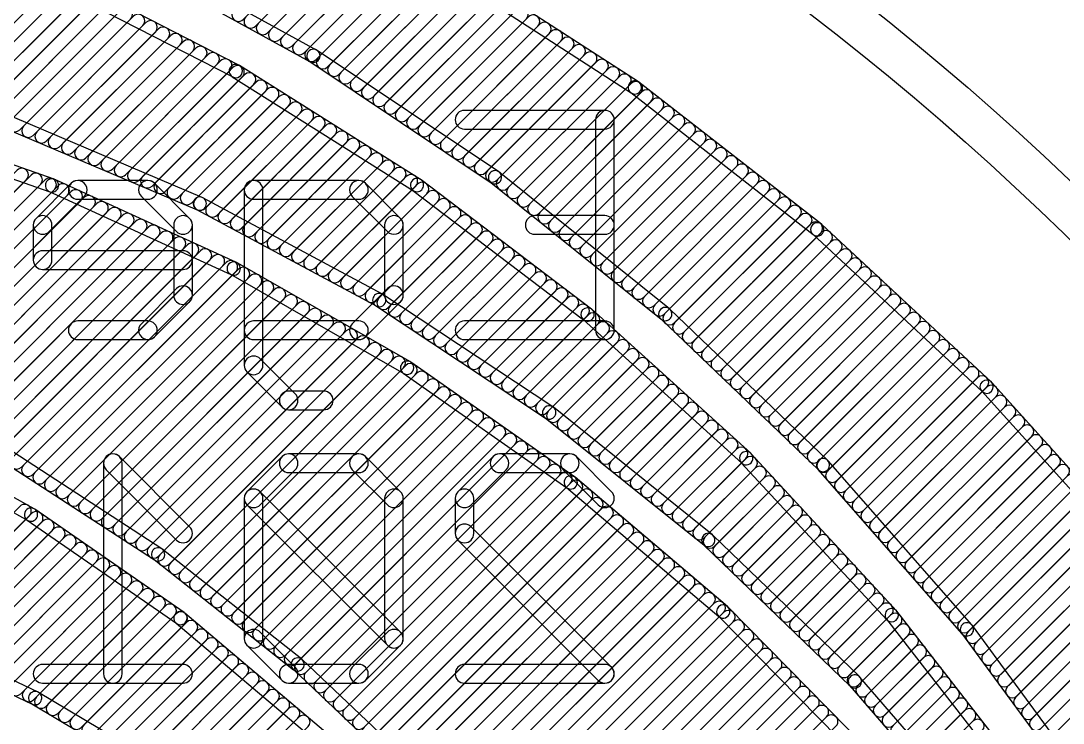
# Model space of a CAD drawing. Extents: x -0.1 to 56.1, y -0.1 to 56.2.
# Drawn here: x 36.77 to 46.71, y 42.51 to 49.21 of the extents above; entities that cross this region are included whole.
import ezdxf

# ---------------------------------------------------------------- set-up
doc = ezdxf.new("R2010")
doc.units = 0
for name, color, linetype in [('1', 22, 'CONTINUOUS'), ('22', 253, 'CONTINUOUS'), ('41', 22, 'CONTINUOUS')]:
    doc.layers.add(name, color=color, linetype=linetype)

msp = doc.modelspace()

# ---------------------------------------------------------------- linework, layer by layer
at = {"layer": '1'}
for points in [[(38.8924, 49.2197), (39.8902, 50.2175, 1), (39.8004, 50.3073), (38.8026, 49.3095, 1)], [(39.0083, 49.156), (40.0076, 50.1553, 1), (39.9178, 50.2451), (38.9185, 49.2458, 1)], [(39.1243, 49.0923), (40.125, 50.0931, 1), (40.0352, 50.1829), (39.0345, 49.1821, 1)], [(39.2402, 49.0287), (40.2425, 50.0309, 1), (40.1527, 50.1207), (39.1504, 49.1185, 1)], [(39.3561, 48.965), (40.3599, 49.9688, 1), (40.2701, 50.0586), (39.2663, 49.0548, 1)], [(39.4721, 48.9013), (40.4773, 49.9066, 1), (40.3875, 49.9964), (39.3823, 48.9911, 1)], [(37.7055, 49.8192), (39.5312, 48.8167, 1), (39.5923, 48.928), (37.7666, 49.9305, 1)], [(39.588, 48.8377), (40.5947, 49.8444, 1), (40.5049, 49.9342), (39.4982, 48.9275, 1)], [(39.697, 48.767), (40.7122, 49.7822, 1), (40.6224, 49.872), (39.6072, 48.8568, 1)], [(39.8046, 48.6951), (40.8289, 49.7194, 1), (40.7391, 49.8092), (39.7148, 48.7849, 1)], [(42.6608, 48.6257), (40.8098, 49.8233, 1), (40.7408, 49.7166), (42.5918, 48.5191, 1)], [(36.9765, 49.6044), (38.7925, 48.6715, 1), (38.8506, 48.7844), (37.0345, 49.7173, 1)], [(39.9122, 48.6231), (40.938, 49.6488, 1), (40.8482, 49.7386), (39.8224, 48.7129, 1)], [(36.0843, 48.3873), (37.2239, 49.5268, 1), (37.1341, 49.6166), (35.9945, 48.4771, 1)], [(40.0199, 48.5511), (41.047, 49.5783, 1), (40.9572, 49.6681), (39.9301, 48.6409, 1)], [(40.1275, 48.4791), (41.1561, 49.5077, 1), (41.0663, 49.5975), (40.0377, 48.5689, 1)], [(36.2203, 48.3437), (37.3425, 49.4659, 1), (37.2527, 49.5557), (36.1305, 48.4335, 1)], [(36.3563, 48.3001), (37.4612, 49.4049, 1), (37.3714, 49.4947), (36.2665, 48.3899, 1)], [(40.2351, 48.4071), (41.2651, 49.4372, 1), (41.1753, 49.527), (40.1453, 48.497, 1)], [(36.4923, 48.2565), (37.5799, 49.344, 1), (37.49, 49.4338), (36.4025, 48.3463, 1)], [(40.3427, 48.3352), (41.3742, 49.3666, 1), (41.2844, 49.4564), (40.2529, 48.425, 1)], [(40.4504, 48.2632), (41.4832, 49.2961, 1), (41.3934, 49.3859), (40.3606, 48.353, 1)], [(36.6283, 48.2129), (37.6985, 49.283, 1), (37.6087, 49.3728), (36.5385, 48.3027, 1)], [(36.7621, 48.167), (37.8172, 49.2221, 1), (37.7274, 49.3119), (36.6723, 48.2568, 1)], [(40.558, 48.1912), (41.5923, 49.2255, 1), (41.5025, 49.3153), (40.4682, 48.281, 1)], [(36.8881, 48.1134), (37.9358, 49.1611, 1), (37.846, 49.2509), (36.7983, 48.2032, 1)], [(37.0142, 48.0599), (38.0545, 49.1002, 1), (37.9647, 49.19), (36.9244, 48.1497, 1)], [(40.6656, 48.1192), (41.7013, 49.155, 1), (41.6115, 49.2448), (40.5758, 48.209, 1)], [(37.1402, 48.0063), (38.1731, 49.0392, 1), (38.0833, 49.129), (37.0504, 48.0961, 1)], [(40.7733, 48.0473), (41.8104, 49.0844, 1), (41.7206, 49.1742), (40.6835, 48.1371, 1)], [(40.8809, 47.9753), (41.9195, 49.0139, 1), (41.8296, 49.1037), (40.7911, 48.0651, 1)], [(37.2663, 47.9528), (38.2918, 48.9783, 1), (38.202, 49.0681), (37.1765, 48.0426, 1)], [(37.3923, 47.8992), (38.4104, 48.9173, 1), (38.3206, 49.0071), (37.3025, 47.989, 1)], [(40.9885, 47.9033), (42.0285, 48.9433, 1), (41.9387, 49.0331), (40.8987, 47.9931, 1)], [(37.5184, 47.8457), (38.5291, 48.8564, 1), (38.4393, 48.9462), (37.4286, 47.9355, 1)], [(37.6444, 47.7921), (38.6477, 48.7954, 1), (38.5579, 48.8852), (37.5546, 47.8819, 1)], [(39.5264, 48.8196), (41.2578, 47.6617, 1), (41.3284, 47.7673), (39.597, 48.9251, 1)], [(41.0961, 47.8313), (42.1376, 48.8727, 1), (42.0478, 48.9626), (41.0063, 47.9211, 1)], [(41.2038, 47.7594), (42.2466, 48.8022, 1), (42.1568, 48.892), (41.114, 47.8492, 1)], [(37.7705, 47.7386), (38.7664, 48.7345, 1), (38.6766, 48.8243), (37.6807, 47.8284, 1)], [(41.3114, 47.6874), (42.3557, 48.7316, 1), (42.2659, 48.8214), (41.2216, 47.7772, 1)], [(37.8965, 47.685), (38.8837, 48.6722, 1), (38.7939, 48.762), (37.8067, 47.7748, 1)], [(38.0226, 47.6315), (38.9939, 48.6028, 1), (38.9041, 48.6926), (37.9328, 47.7213, 1)], [(38.7877, 48.6742), (40.5155, 47.5866, 1), (40.5832, 47.6941), (38.8554, 48.7817, 1)], [(41.413, 47.6094), (42.4647, 48.6611, 1), (42.3749, 48.7509), (41.3232, 47.6992, 1)], [(38.1486, 47.5779), (39.1042, 48.5334, 1), (39.0143, 48.6232), (38.0588, 47.6677, 1)], [(41.5126, 47.5294), (42.5738, 48.5905, 1), (42.484, 48.6803), (41.4228, 47.6192, 1)], [(41.6122, 47.4494), (42.682, 48.5191, 1), (42.5922, 48.6089), (41.5224, 47.5392, 1)], [(44.405, 47.2681), (42.6653, 48.6225, 1), (42.5873, 48.5223), (44.327, 47.1679, 1)], [(38.2747, 47.5244), (39.2144, 48.464, 1), (39.1246, 48.5538), (38.1849, 47.6142, 1)], [(38.4007, 47.4708), (39.3246, 48.3947, 1), (39.2348, 48.4845), (38.3109, 47.5606, 1)], [(41.7118, 47.3693), (42.783, 48.4405, 1), (42.6931, 48.5303), (41.622, 47.4592, 1)], [(38.5265, 47.4169), (39.4348, 48.3253, 1), (39.345, 48.4151), (38.4367, 47.5067, 1)], [(41.8114, 47.2893), (42.8839, 48.3619, 1), (42.7941, 48.4517), (41.7216, 47.3792, 1)], [(37.0898, 47.6965), (35.2919, 48.3268, 1), (35.2499, 48.2069), (37.0478, 47.5767, 1)], [(38.6433, 47.3541), (39.545, 48.2559, 1), (39.4552, 48.3457), (38.5535, 47.4439, 1)], [(41.911, 47.2093), (42.9849, 48.2833, 1), (42.8951, 48.3731), (41.8212, 47.2991, 1)], [(42.0106, 47.1293), (43.0859, 48.2047, 1), (42.9961, 48.2945), (41.9208, 47.2191, 1)], [(38.5022, 47.5225), (36.7133, 48.2825, 1), (36.6636, 48.1656), (38.4525, 47.4056, 1)], [(38.7601, 47.2913), (39.6553, 48.1865, 1), (39.5655, 48.2763), (38.6703, 47.3812, 1)], [(38.8769, 47.2286), (39.7655, 48.1171, 1), (39.6757, 48.2069), (38.7871, 47.3184, 1)], [(42.1102, 47.0493), (43.1869, 48.126, 1), (43.0971, 48.2158), (42.0204, 47.1391, 1)], [(38.9937, 47.1658), (39.8757, 48.0477, 1), (39.7859, 48.1375), (38.9039, 47.2556, 1)], [(42.2098, 46.9693), (43.2879, 48.0474, 1), (43.1981, 48.1372), (42.12, 47.0591, 1)], [(39.1106, 47.103), (39.9859, 47.9784, 1), (39.8961, 48.0682), (39.0208, 47.1928, 1)], [(39.2274, 47.0402), (40.0962, 47.909, 1), (40.0063, 47.9988), (39.1376, 47.13, 1)], [(42.3094, 46.8893), (43.3889, 47.9688, 1), (43.2991, 48.0586), (42.2196, 46.9791, 1)], [(39.3442, 46.9774), (40.2064, 47.8396, 1), (40.1166, 47.9294), (39.2544, 47.0672, 1)], [(42.409, 46.8093), (43.4899, 47.8902, 1), (43.4001, 47.98), (42.3192, 46.8991, 1)], [(42.5086, 46.7293), (43.5908, 47.8116, 1), (43.501, 47.9014), (42.4188, 46.8191, 1)], [(39.461, 46.9146), (40.3166, 47.7702, 1), (40.2268, 47.86), (39.3712, 47.0044, 1)], [(39.5778, 46.8519), (40.4268, 47.7008, 1), (40.337, 47.7906), (39.488, 46.9417, 1)], [(42.6082, 46.6493), (43.6918, 47.7329, 1), (43.602, 47.8227), (42.5184, 46.7391, 1)], [(35.0053, 45.8714), (36.8263, 47.6925, 1), (36.7365, 47.7823), (34.9155, 45.9612, 1)], [(35.1322, 45.8187), (36.9593, 47.6458, 1), (36.8695, 47.7356), (35.0424, 45.9085, 1)], [(35.2553, 45.7621), (37.0923, 47.5992, 1), (37.0025, 47.689), (35.1654, 45.852, 1)], [(39.6947, 46.7891), (40.537, 47.6314, 1), (40.4472, 47.7212), (39.6049, 46.8789, 1)], [(41.2533, 47.665), (42.8771, 46.3607, 1), (42.9567, 46.4597), (41.3328, 47.764, 1)], [(42.7078, 46.5693), (43.7928, 47.6543, 1), (43.703, 47.7441), (42.618, 46.6591, 1)], [(35.3728, 45.7001), (37.2172, 47.5445, 1), (37.1274, 47.6343), (35.283, 45.7899, 1)], [(38.8281, 46.9026), (37.0952, 47.6944, 1), (37.0424, 47.5789), (38.7754, 46.7871, 1)], [(39.8115, 46.7263), (40.6434, 47.5582, 1), (40.5536, 47.648), (39.7217, 46.8161, 1)], [(40.511, 47.5897), (42.1374, 46.3557, 1), (42.2142, 46.4568), (40.5877, 47.6909, 1)], [(42.8074, 46.4893), (43.8938, 47.5757, 1), (43.804, 47.6655), (42.7176, 46.5791, 1)], [(35.4904, 45.6381), (37.3404, 47.4881, 1), (37.2506, 47.5779), (35.4006, 45.7279, 1)], [(35.608, 45.5761), (37.4637, 47.4318, 1), (37.3739, 47.5216), (35.5182, 45.6659, 1)], [(40.2195, 46.5999), (38.5074, 47.52, 1), (38.4473, 47.4081), (40.1594, 46.488, 1)], [(39.9283, 46.6635), (40.7455, 47.4807, 1), (40.6557, 47.5705), (39.8385, 46.7533, 1)], [(40.0451, 46.6007), (40.8476, 47.4032, 1), (40.7578, 47.493), (39.9553, 46.6905, 1)], [(42.907, 46.4093), (43.9948, 47.4971, 1), (43.905, 47.5869), (42.8172, 46.4991, 1)], [(43.0031, 46.3258), (44.0958, 47.4185, 1), (44.006, 47.5083), (42.9133, 46.4156, 1)], [(35.7256, 45.514), (37.587, 47.3755, 1), (37.4972, 47.4653), (35.6358, 45.6038, 1)], [(35.8431, 45.452), (37.7103, 47.3192, 1), (37.6205, 47.409), (35.7533, 45.5418, 1)], [(40.1619, 46.5379), (40.9497, 47.3257, 1), (40.8599, 47.4155), (40.0721, 46.6277, 1)], [(43.0948, 46.2379), (44.1968, 47.3399, 1), (44.107, 47.4297), (43.005, 46.3277, 1)], [(35.9607, 45.39), (37.8336, 47.2628, 1), (37.7438, 47.3526), (35.8709, 45.4798, 1)], [(36.0783, 45.328), (37.9568, 47.2065, 1), (37.867, 47.2963), (35.9885, 45.4178, 1)], [(40.2754, 46.4718), (41.0518, 47.2482, 1), (40.962, 47.338), (40.1856, 46.5616, 1)], [(43.1865, 46.15), (44.2977, 47.2612, 1), (44.2079, 47.351), (43.0967, 46.2398, 1)], [(36.1959, 45.2659), (38.0801, 47.1502, 1), (37.9903, 47.24), (36.1061, 45.3557, 1)], [(40.3835, 46.4003), (41.154, 47.1707, 1), (41.0642, 47.2605), (40.2937, 46.4901, 1)], [(43.2782, 46.0621), (44.3987, 47.1826, 1), (44.3089, 47.2724), (43.1884, 46.1519, 1)], [(46.0242, 45.7638), (44.4092, 47.2646, 1), (44.3228, 47.1715), (45.9378, 45.6707, 1)], [(36.3134, 45.2039), (38.2034, 47.0939, 1), (38.1136, 47.1837), (36.2236, 45.2937, 1)], [(36.431, 45.1419), (38.3267, 47.0375, 1), (38.2369, 47.1273), (36.3412, 45.2317, 1)], [(40.4916, 46.3288), (41.2561, 47.0933, 1), (41.1663, 47.1831), (40.4018, 46.4186, 1)], [(40.5997, 46.2573), (41.3582, 47.0158, 1), (41.2684, 47.1056), (40.5099, 46.3471, 1)], [(43.37, 45.9742), (44.4928, 47.0971, 1), (44.403, 47.1869), (43.2802, 46.0641, 1)], [(43.4617, 45.8864), (44.5859, 47.0105, 1), (44.4961, 47.1003), (43.3719, 45.9762, 1)], [(36.5486, 45.0798), (38.45, 46.9812, 1), (38.3602, 47.071), (36.4588, 45.1696, 1)], [(36.6662, 45.0178), (38.5732, 46.9249, 1), (38.4834, 47.0147), (36.5764, 45.1076, 1)], [(40.7078, 46.1857), (41.4603, 46.9383, 1), (41.3705, 47.0281), (40.618, 46.2755, 1)], [(43.5534, 45.7985), (44.679, 46.924, 1), (44.5892, 47.0138), (43.4636, 45.8883, 1)], [(36.7779, 44.95), (38.6965, 46.8685, 1), (38.6067, 46.9583), (36.6881, 45.0398, 1)], [(36.8867, 44.8792), (38.8198, 46.8122, 1), (38.73, 46.902), (36.7969, 44.969, 1)], [(40.8159, 46.1142), (41.5624, 46.8608, 1), (41.4726, 46.9506), (40.7261, 46.204, 1)], [(43.6452, 45.7106), (44.7721, 46.8375, 1), (44.6823, 46.9273), (43.5554, 45.8004, 1)], [(36.9956, 44.8084), (38.936, 46.7488, 1), (38.8462, 46.8386), (36.9057, 44.8982, 1)], [(40.4867, 45.9533), (38.8333, 46.9, 1), (38.7702, 46.7897), (40.4236, 45.8431, 1)], [(40.9239, 46.0427), (41.6646, 46.7833, 1), (41.5748, 46.8731), (40.8341, 46.1325, 1)], [(41.032, 45.9712), (41.7667, 46.7058, 1), (41.6769, 46.7956), (40.9422, 46.061, 1)], [(43.7369, 45.6227), (44.8652, 46.751, 1), (44.7754, 46.8408), (43.6471, 45.7125, 1)], [(37.1044, 44.7376), (39.0502, 46.6834, 1), (38.9604, 46.7732), (37.0146, 44.8274, 1)], [(37.2132, 44.6668), (39.1644, 46.618, 1), (39.0746, 46.7078), (37.1234, 44.7566, 1)], [(41.1401, 45.8996), (41.8688, 46.6283, 1), (41.779, 46.7181), (41.0503, 45.9894, 1)], [(43.8286, 45.5349), (44.9582, 46.6645, 1), (44.8684, 46.7543), (43.7388, 45.6247, 1)], [(37.322, 44.596), (39.2786, 46.5526, 1), (39.1888, 46.6424), (37.2322, 44.6858, 1)], [(41.2482, 45.8281), (41.9709, 46.5509, 1), (41.8811, 46.6407), (41.1584, 45.9179, 1)], [(43.9203, 45.447), (45.0513, 46.578, 1), (44.9615, 46.6678), (43.8305, 45.5368, 1)], [(37.4308, 44.5252), (39.3928, 46.4872, 1), (39.303, 46.577), (37.341, 44.615, 1)], [(37.5396, 44.4544), (39.507, 46.4218, 1), (39.4172, 46.5116), (37.4498, 44.5442, 1)], [(41.8454, 45.5243), (40.2245, 46.5969, 1), (40.1544, 46.491), (41.7753, 45.4184, 1)], [(41.3563, 45.7566), (42.0731, 46.4734, 1), (41.9832, 46.5632), (41.2665, 45.8464, 1)], [(44.0121, 45.3591), (45.1444, 46.4915, 1), (45.0546, 46.5813), (43.9223, 45.4489, 1)], [(37.6484, 44.3836), (39.6213, 46.3564, 1), (39.5314, 46.4462), (37.5586, 44.4734, 1)], [(41.4644, 45.6851), (42.1752, 46.3959, 1), (42.0854, 46.4857), (41.3746, 45.7749, 1)], [(41.5724, 45.6136), (42.2729, 46.314, 1), (42.1831, 46.4038), (41.4826, 45.7034, 1)], [(42.1331, 46.3592), (43.6458, 44.9881, 1), (43.7311, 45.0822), (42.2184, 46.4533, 1)], [(42.873, 46.3643), (44.377, 44.9235, 1), (44.4648, 45.0152), (42.9608, 46.456, 1)], [(44.1038, 45.2712), (45.2375, 46.405, 1), (45.1477, 46.4948), (44.014, 45.361, 1)], [(44.1955, 45.1833), (45.3306, 46.3185, 1), (45.2408, 46.4083), (44.1057, 45.2731, 1)], [(37.7572, 44.3128), (39.7355, 46.291, 1), (39.6457, 46.3809), (37.6674, 44.4026, 1)], [(37.866, 44.242), (39.8497, 46.2257, 1), (39.7599, 46.3155), (37.7762, 44.3318, 1)], [(41.6805, 45.542), (42.3671, 46.2286, 1), (42.2773, 46.3184), (41.5907, 45.6318, 1)], [(44.2872, 45.0955), (45.4237, 46.2319, 1), (45.3339, 46.3217), (44.1974, 45.1853, 1)], [(37.9748, 44.1712), (39.9639, 46.1603, 1), (39.8741, 46.2501), (37.885, 44.261, 1)], [(41.7886, 45.4705), (42.4613, 46.1432, 1), (42.3715, 46.233), (41.6988, 45.5603, 1)], [(44.379, 45.0076), (45.5168, 46.1454, 1), (45.427, 46.2352), (44.2892, 45.0974, 1)], [(38.0836, 44.1004), (40.0781, 46.0949, 1), (39.9883, 46.1847), (37.9938, 44.1902, 1)], [(38.1873, 44.0244), (40.1923, 46.0295, 1), (40.1025, 46.1193), (38.0975, 44.1142, 1)], [(41.8935, 45.3958), (42.5555, 46.0578, 1), (42.4657, 46.1476), (41.8037, 45.4856, 1)], [(44.4703, 44.9193), (45.6099, 46.0589, 1), (45.5201, 46.1487), (44.3805, 45.0091, 1)], [(38.2876, 43.9452), (40.3065, 45.9641, 1), (40.2167, 46.0539), (38.1978, 44.035, 1)], [(41.9931, 45.3158), (42.6498, 45.9724, 1), (42.5599, 46.0622), (41.9033, 45.4056, 1)], [(44.5542, 44.8236), (45.703, 45.9724, 1), (45.6132, 46.0622), (44.4644, 44.9134, 1)], [(38.388, 43.8659), (40.4207, 45.8987, 1), (40.3309, 45.9885), (38.2982, 43.9557, 1)], [(38.4884, 43.7867), (40.5323, 45.8307, 1), (40.4425, 45.9205), (38.3986, 43.8765, 1)], [(42.0516, 44.8565), (40.4916, 45.9502, 1), (40.4187, 45.8462), (41.9787, 44.7525, 1)], [(42.0928, 45.2359), (42.744, 45.8871, 1), (42.6542, 45.9769), (42.003, 45.3257, 1)], [(44.638, 44.7278), (45.7961, 45.8859, 1), (45.7063, 45.9757), (44.5482, 44.8176, 1)], [(38.5887, 43.7075), (40.6379, 45.7566, 1), (40.5481, 45.8464), (38.4989, 43.7973, 1)], [(42.1925, 45.1559), (42.8382, 45.8017, 1), (42.7484, 45.8915), (42.1027, 45.2458, 1)], [(42.2921, 45.076), (42.9324, 45.7163, 1), (42.8426, 45.8061), (42.2023, 45.1658, 1)], [(44.7219, 44.6321), (45.8892, 45.7994, 1), (45.7994, 45.8892), (44.6321, 44.7219, 1)], [(44.8058, 44.5364), (45.9823, 45.7129, 1), (45.8925, 45.8027), (44.716, 44.6262, 1)], [(38.6891, 43.6282), (40.7435, 45.6826, 1), (40.6537, 45.7724), (38.5993, 43.718, 1)], [(42.3918, 44.9961), (43.0266, 45.6309, 1), (42.9368, 45.7207), (42.302, 45.0859, 1)], [(44.8897, 44.4407), (46.0712, 45.6222, 1), (45.9814, 45.712), (44.7999, 44.5305, 1)], [(47.5062, 44.124), (46.0281, 45.7598, 1), (45.9339, 45.6747), (47.4119, 44.0388, 1)], [(38.7895, 43.549), (40.8491, 45.6086, 1), (40.7593, 45.6984), (38.6997, 43.6388, 1)], [(38.8898, 43.4698), (40.9547, 45.5346, 1), (40.8649, 45.6244), (38.8, 43.5596, 1)], [(42.4915, 44.9161), (43.1208, 45.5455, 1), (43.031, 45.6353), (42.4017, 45.0059, 1)], [(44.9736, 44.3449), (46.1565, 45.5278, 1), (46.0667, 45.6176), (44.8838, 44.4347, 1)], [(38.9902, 43.3905), (41.0602, 45.4606, 1), (40.9704, 45.5504), (38.9004, 43.4803, 1)], [(43.3663, 44.3047), (41.8501, 45.5209, 1), (41.7706, 45.4218), (43.2868, 44.2057, 1)], [(42.5911, 44.8362), (43.215, 45.4601, 1), (43.1252, 45.5499), (42.5013, 44.926, 1)], [(45.0574, 44.2492), (46.2417, 45.4335, 1), (46.1519, 45.5233), (44.9676, 44.339, 1)], [(39.0906, 43.3113), (41.1658, 45.3865, 1), (41.076, 45.4763), (39.0008, 43.4011, 1)], [(42.6908, 44.7563), (43.3092, 45.3747, 1), (43.2194, 45.4645), (42.601, 44.8461, 1)], [(45.1413, 44.1535), (46.327, 45.3391, 1), (46.2372, 45.4289), (45.0515, 44.2433, 1)], [(35.324, 45.2873), (36.8375, 44.4415, 1), (36.8995, 44.5524), (35.386, 45.3982, 1)], [(39.1909, 43.232), (41.2714, 45.3125, 1), (41.1816, 45.4023), (39.1011, 43.3218, 1)], [(39.2913, 43.1528), (41.377, 45.2385, 1), (41.2872, 45.3283), (39.2015, 43.2426, 1)], [(42.7905, 44.6763), (43.4034, 45.2893, 1), (43.3136, 45.3791), (42.7007, 44.7661, 1)], [(45.2252, 44.0578), (46.4122, 45.2448, 1), (46.3224, 45.3346), (45.1354, 44.1476, 1)], [(39.3917, 43.0736), (41.4826, 45.1645, 1), (41.3928, 45.2543), (39.3019, 43.1634, 1)], [(42.8901, 44.5964), (43.4976, 45.2039, 1), (43.4078, 45.2937), (42.8003, 44.6862, 1)], [(42.9898, 44.5164), (43.5919, 45.1185, 1), (43.5021, 45.2083), (42.9, 44.6062, 1)], [(45.3091, 43.962), (46.4975, 45.1504, 1), (46.4077, 45.2402), (45.2193, 44.0518, 1)], [(39.489, 42.9913), (41.5882, 45.0905, 1), (41.4984, 45.1803), (39.3992, 43.0811, 1)], [(39.5812, 42.9038), (41.6938, 45.0164, 1), (41.604, 45.1063), (39.4913, 42.9936, 1)], [(43.0895, 44.4365), (43.6861, 45.0331, 1), (43.5963, 45.1229), (42.9997, 44.5263, 1)], [(45.393, 43.8663), (46.5827, 45.0561, 1), (46.4929, 45.1459), (45.3032, 43.9561, 1)], [(36.6264, 44.9885), (38.0465, 44.0645, 1), (38.1157, 44.1709), (36.6957, 45.0949, 1)], [(39.6733, 42.8163), (41.7993, 44.9424, 1), (41.7095, 45.0322), (39.5835, 42.9062, 1)], [(43.1891, 44.3566), (43.7764, 44.9438, 1), (43.6866, 45.0336), (43.0993, 44.4464, 1)], [(43.6419, 44.992), (45.0293, 43.4942, 1), (45.1225, 43.5805), (43.7351, 45.0783, 1)], [(44.3731, 44.9275), (45.7458, 43.361, 1), (45.8413, 43.4447), (44.4686, 45.0112, 1)], [(45.4768, 43.7706), (46.668, 44.9617, 1), (46.5782, 45.0515), (45.387, 43.8604, 1)], [(39.7654, 42.7289), (41.9049, 44.8684, 1), (41.8151, 44.9582), (39.6756, 42.8187, 1)], [(43.2888, 44.2766), (43.8627, 44.8506, 1), (43.7729, 44.9404), (43.199, 44.3664, 1)], [(45.5607, 43.6749), (46.7532, 44.8674, 1), (46.6634, 44.9572), (45.4709, 43.7647, 1)], [(39.8575, 42.6414), (42.0105, 44.7944, 1), (41.9207, 44.8842), (39.7677, 42.7312, 1)], [(43.5099, 43.6215), (42.0562, 44.853, 1), (41.9741, 44.7561), (43.4279, 43.5246, 1)], [(43.3871, 44.1953), (43.9491, 44.7573, 1), (43.8593, 44.8471), (43.2973, 44.2851, 1)], [(45.6446, 43.5791), (46.8385, 44.773, 1), (46.7487, 44.8628), (45.5548, 43.669, 1)], [(39.9496, 42.5539), (42.1117, 44.7159, 1), (42.0219, 44.8057), (39.8598, 42.6437, 1)], [(40.0417, 42.4664), (42.2089, 44.6336, 1), (42.1191, 44.7234), (39.9519, 42.5562, 1)], [(43.4785, 44.1071), (44.0355, 44.6641, 1), (43.9457, 44.7539), (43.3887, 44.1969, 1)], [(45.7285, 43.4834), (46.9237, 44.6787, 1), (46.8339, 44.7685), (45.6387, 43.5732, 1)], [(40.1338, 42.3789), (42.3061, 44.5512, 1), (42.2163, 44.641), (40.044, 42.4687, 1)], [(43.5699, 44.0189), (44.1219, 44.5709, 1), (44.032, 44.6607), (43.4801, 44.1087, 1)], [(45.8124, 43.3877), (47.009, 44.5843, 1), (46.9192, 44.6741), (45.7226, 43.4775, 1)], [(35.6746, 43.3079), (36.8527, 44.486, 1), (36.7629, 44.5758), (35.5848, 43.3977, 1)], [(36.8323, 44.4448), (38.2578, 43.4579, 1), (38.3301, 43.5623), (36.9046, 44.5492, 1)], [(40.2259, 42.2914), (42.4034, 44.4688, 1), (42.3136, 44.5586), (40.1361, 42.3812, 1)], [(43.6613, 43.9307), (44.2082, 44.4776, 1), (44.1184, 44.5674), (43.5715, 44.0205, 1)], [(45.8908, 43.2865), (47.0942, 44.49, 1), (47.0044, 44.5798), (45.801, 43.3763, 1)], [(35.7965, 43.2501), (36.9637, 44.4173, 1), (36.8739, 44.5071), (35.7067, 43.3399, 1)], [(35.9184, 43.1924), (37.0698, 44.3438, 1), (36.98, 44.4336), (35.8286, 43.2822, 1)], [(40.318, 42.2039), (42.5006, 44.3865, 1), (42.4108, 44.4763), (40.2282, 42.2937, 1)], [(43.7527, 43.8425), (44.2946, 44.3844, 1), (44.2048, 44.4742), (43.6629, 43.9323, 1)], [(45.9667, 43.1828), (47.1795, 44.3956, 1), (47.0897, 44.4854), (45.8769, 43.2727, 1)], [(36.0403, 43.1347), (37.1759, 44.2703, 1), (37.0861, 44.3601), (35.9505, 43.2245, 1)], [(40.4101, 42.1164), (42.5978, 44.3041, 1), (42.508, 44.3939), (40.3203, 42.2062, 1)], [(40.5022, 42.0289), (42.6951, 44.2217, 1), (42.6053, 44.3115), (40.4124, 42.1187, 1)], [(43.8441, 43.7543), (44.381, 44.2912, 1), (44.2912, 44.381), (43.7543, 43.8441, 1)], [(46.0427, 43.0792), (47.2647, 44.3012, 1), (47.1749, 44.391), (45.9529, 43.169, 1)], [(36.1622, 43.077), (37.282, 44.1968, 1), (37.1922, 44.2866), (36.0724, 43.1668, 1)], [(36.2841, 43.0193), (37.3882, 44.1234, 1), (37.2984, 44.2132), (36.1943, 43.1091, 1)], [(40.5944, 41.9414), (42.7923, 44.1393, 1), (42.7025, 44.2291), (40.5045, 42.0312, 1)], [(44.7695, 42.9515), (43.3707, 44.3009, 1), (43.2825, 44.2095), (44.6813, 42.8601, 1)], [(43.9356, 43.6661), (44.4673, 44.1979, 1), (44.3775, 44.2877), (43.8458, 43.756, 1)], [(46.1186, 42.9755), (47.35, 44.2069, 1), (47.2602, 44.2967), (46.0288, 43.0653, 1)], [(36.406, 42.9616), (37.4943, 44.0499, 1), (37.4045, 44.1397), (36.3162, 43.0514, 1)], [(38.0417, 44.0678), (39.3715, 43.018, 1), (39.4502, 43.1177), (38.1204, 44.1675, 1)], [(40.6863, 41.8537), (42.8895, 44.057, 1), (42.7997, 44.1468), (40.5965, 41.9435, 1)], [(44.027, 43.578), (44.5537, 44.1047, 1), (44.4639, 44.1945), (43.9372, 43.6678, 1)], [(46.1946, 42.8719), (47.4352, 44.1125, 1), (47.3454, 44.2023), (46.1048, 42.9617, 1)], [(36.5279, 42.9039), (37.6004, 43.9764, 1), (37.5106, 44.0662), (36.4381, 42.9937, 1)], [(40.7701, 41.758), (42.9868, 43.9746, 1), (42.897, 44.0644), (40.6803, 41.8478, 1)], [(44.1184, 43.4898), (44.6401, 44.0114, 1), (44.5503, 44.1012), (44.0286, 43.5796, 1)], [(46.2705, 42.7682), (47.519, 44.0166, 1), (47.4291, 44.1065), (46.1807, 42.858, 1)], [(36.6498, 42.8462), (37.7065, 43.9029, 1), (37.6167, 43.9927), (36.56, 42.936, 1)], [(36.7717, 42.7885), (37.8127, 43.8294, 1), (37.7229, 43.9192), (36.6819, 42.8783, 1)], [(40.854, 41.6623), (43.084, 43.8922, 1), (42.9942, 43.982), (40.7642, 41.7521, 1)], [(44.2098, 43.4016), (44.7264, 43.9182, 1), (44.6366, 44.008), (44.12, 43.4914, 1)], [(44.3012, 43.3134), (44.8128, 43.825, 1), (44.723, 43.9148), (44.2114, 43.4032, 1)], [(46.3464, 42.6645), (47.5963, 43.9144, 1), (47.5065, 44.0042), (46.2566, 42.7543, 1)], [(36.8936, 42.7308), (37.9188, 43.756, 1), (37.829, 43.8458), (36.8038, 42.8206, 1)], [(40.9379, 41.5665), (43.1812, 43.8099, 1), (43.0914, 43.8997), (40.8481, 41.6563, 1)], [(41.0218, 41.4708), (43.2785, 43.7275, 1), (43.1887, 43.8173), (40.932, 41.5606, 1)], [(44.3926, 43.2252), (44.8992, 43.7317, 1), (44.8094, 43.8215), (44.3028, 43.315, 1)], [(46.4224, 42.5609), (47.6736, 43.8121, 1), (47.5838, 43.9019), (46.3326, 42.6507, 1)], [(37.0107, 42.6682), (38.0249, 43.6825, 1), (37.9351, 43.7723), (36.9209, 42.758, 1)], [(41.1057, 41.3751), (43.3757, 43.6451, 1), (43.2859, 43.7349), (41.0159, 41.4649, 1)], [(44.4841, 43.137), (44.9855, 43.6385, 1), (44.8957, 43.7283), (44.3943, 43.2268, 1)], [(46.4983, 42.4572), (47.751, 43.7099, 1), (47.6612, 43.7997), (46.4085, 42.547, 1)], [(37.1231, 42.6011), (38.1311, 43.609, 1), (38.0413, 43.6988), (37.0333, 42.6909, 1)], [(37.2356, 42.534), (38.2372, 43.5355, 1), (38.1474, 43.6253), (37.1458, 42.6238, 1)], [(41.1896, 41.2794), (43.4729, 43.5627, 1), (43.3831, 43.6525), (41.0998, 41.3692, 1)], [(44.8494, 42.2584), (43.5142, 43.6175, 1), (43.4236, 43.5285), (44.7588, 42.1694, 1)], [(44.5755, 43.0488), (45.0719, 43.5453, 1), (44.9821, 43.6351), (44.4857, 43.1386, 1)], [(46.5743, 42.3536), (47.8283, 43.6076, 1), (47.7385, 43.6974), (46.4845, 42.4434, 1)], [(37.3481, 42.4668), (38.3429, 43.4617, 1), (38.2531, 43.5515), (37.2583, 42.5566, 1)], [(38.2529, 43.4616), (39.5772, 42.3426, 1), (39.6592, 42.4396), (38.3349, 43.5586, 1)], [(41.2735, 41.1837), (43.5654, 43.4756, 1), (43.4756, 43.5654), (41.1837, 41.2735, 1)], [(44.6669, 42.9606), (45.1549, 43.4486, 1), (45.0651, 43.5384), (44.5771, 43.0504, 1)], [(45.0258, 43.4984), (46.2774, 41.8854, 1), (46.3777, 41.9633), (45.1261, 43.5763, 1)], [(36.9356, 42.8048), (35.5561, 43.4578, 1), (35.5018, 43.3431), (36.8812, 42.69, 1)], [(37.4606, 42.3997), (38.4403, 43.3794, 1), (38.3505, 43.4692), (37.3708, 42.4895, 1)], [(41.3574, 41.088), (43.6544, 43.385, 1), (43.5646, 43.4748), (41.2676, 41.1778, 1)], [(44.7583, 42.8725), (45.2333, 43.3475, 1), (45.1435, 43.4373), (44.6685, 42.9623, 1)], [(45.7423, 43.3653), (46.9733, 41.6851, 1), (47.0757, 41.7602), (45.8448, 43.4403, 1)], [(37.573, 42.3326), (38.5376, 43.2972, 1), (38.4478, 43.387), (37.4832, 42.4224, 1)], [(41.4413, 40.9923), (43.7434, 43.2944, 1), (43.6536, 43.3842), (41.3515, 41.0821, 1)], [(44.8426, 42.7771), (45.3118, 43.2463, 1), (45.222, 43.3361), (44.7528, 42.8669, 1)], [(37.6855, 42.2654), (38.635, 43.2149, 1), (38.5452, 43.3047), (37.5957, 42.3552, 1)], [(37.798, 42.1983), (38.7323, 43.1327, 1), (38.6425, 43.2225), (37.7082, 42.2881, 1)], [(41.5252, 40.8965), (43.8324, 43.2038, 1), (43.7426, 43.2936), (41.4354, 40.9863, 1)], [(44.9258, 42.6807), (45.3903, 43.1452, 1), (45.3005, 43.235), (44.836, 42.7705, 1)], [(37.9104, 42.1311), (38.8297, 43.0504, 1), (38.7399, 43.1402), (37.8206, 42.221, 1)], [(41.609, 40.8008), (43.9214, 43.1132, 1), (43.8316, 43.203), (41.5192, 40.8906, 1)], [(45.009, 42.5843), (45.4688, 43.0441, 1), (45.3789, 43.1339), (44.9192, 42.6741, 1)], [(38.0229, 42.064), (38.927, 42.9681, 1), (38.8372, 43.0579), (37.9331, 42.1538, 1)], [(39.3671, 43.0218), (40.5955, 41.855, 1), (40.6829, 41.9471), (39.4546, 43.1139, 1)], [(41.6929, 40.7051), (44.0104, 43.0226, 1), (43.9206, 43.1124), (41.6031, 40.7949, 1)], [(41.7768, 40.6094), (44.0994, 42.932, 1), (44.0096, 43.0218), (41.687, 40.6992, 1)], [(45.0922, 42.4879), (45.5472, 42.9429, 1), (45.4574, 43.0328), (45.0024, 42.5777, 1)], [(38.1354, 41.9969), (39.0244, 42.8859, 1), (38.9346, 42.9757), (38.0456, 42.0867, 1)], [(41.8548, 40.5077), (44.1884, 42.8414, 1), (44.0986, 42.9312), (41.765, 40.5975, 1)], [(46.0433, 41.4757), (44.7735, 42.9472, 1), (44.6774, 42.8643), (45.9472, 41.3927, 1)], [(45.1754, 42.3915), (45.6257, 42.8418, 1), (45.5359, 42.9316), (45.0856, 42.4813, 1)], [(38.2478, 41.9297), (39.1217, 42.8036, 1), (39.0319, 42.8934), (38.158, 42.0195, 1)], [(41.9304, 40.4037), (44.2774, 42.7508, 1), (44.1876, 42.8406), (41.8405, 40.4935, 1)], [(45.2586, 42.2951), (45.7042, 42.7407, 1), (45.6144, 42.8305), (45.1688, 42.3849, 1)], [(38.2514, 42.0197), (36.9409, 42.8019, 1), (36.8758, 42.6929), (38.1863, 41.9106, 1)], [(38.3526, 41.8549), (39.2191, 42.7214, 1), (39.1293, 42.8112), (38.2628, 41.9447, 1)], [(38.4561, 41.7788), (39.3164, 42.6391, 1), (39.2266, 42.7289), (38.3663, 41.8686, 1)], [(42.0059, 40.2997), (44.3665, 42.6602, 1), (44.2767, 42.75), (41.9161, 40.3895, 1)], [(45.3418, 42.1987), (45.7826, 42.6396, 1), (45.6928, 42.7294), (45.252, 42.2885, 1)], [(38.5596, 41.7027), (39.4138, 42.5569, 1), (39.324, 42.6467), (38.4698, 41.7925, 1)], [(42.0815, 40.1956), (44.4555, 42.5696, 1), (44.3657, 42.6594), (41.9917, 40.2854, 1)], [(45.4249, 42.1023), (45.8611, 42.5384, 1), (45.7713, 42.6282), (45.3351, 42.1921, 1)], [(38.6631, 41.6265), (39.5111, 42.4746, 1), (39.4213, 42.5644), (38.5733, 41.7163, 1)], [(42.1571, 40.0916), (44.5445, 42.479, 1), (44.4547, 42.5688), (42.0673, 40.1814, 1)], [(45.5081, 42.0058), (45.9396, 42.4373, 1), (45.8498, 42.5271), (45.4183, 42.0956, 1)]]:
    msp.add_lwpolyline(points, format="xyb", close=True, dxfattribs=at)
at = {"layer": '22'}
for points in [[(41.0022, 48.1749), (42.3411, 48.1749, 1), (42.3411, 48.3527), (41.0022, 48.3527, 1)], [(42.2522, 48.2638), (42.2522, 46.2555, 1), (42.43, 46.2555), (42.43, 48.2638, 1)], [(37.2514, 47.6572), (36.9166, 47.3225, 1), (37.0424, 47.1968), (37.3771, 47.5315, 1)], [(37.9837, 47.6833), (37.3142, 47.6833, 1), (37.3142, 47.5055), (37.9837, 47.5055, 1)], [(38.3812, 47.3225), (38.0465, 47.6572, 1), (37.9208, 47.5315), (38.2555, 47.1968, 1)], [(39.0798, 45.9208), (39.0798, 47.5944, 1), (38.902, 47.5944), (38.902, 45.9208, 1)], [(38.9909, 47.5055), (39.995, 47.5055, 1), (39.995, 47.6833), (38.9909, 47.6833, 1)], [(39.9322, 47.5315), (40.2669, 47.1968, 1), (40.3926, 47.3225), (40.0579, 47.6572, 1)], [(36.8906, 47.2597), (36.8906, 46.9249, 1), (37.0684, 46.9249), (37.0684, 47.2597, 1)], [(38.4073, 46.5902), (38.4073, 47.2597, 1), (38.2295, 47.2597), (38.2295, 46.5902, 1)], [(40.2408, 47.2597), (40.2408, 46.5902, 1), (40.4186, 46.5902), (40.4186, 47.2597, 1)], [(42.3411, 47.3486), (41.6717, 47.3486, 1), (41.6717, 47.1708), (42.3411, 47.1708, 1)], [(36.9795, 46.836), (38.3184, 46.836, 1), (38.3184, 47.0138), (36.9795, 47.0138, 1)], [(38.0465, 46.1926), (38.3812, 46.5274, 1), (38.2555, 46.6531), (37.9208, 46.3184, 1)], [(40.2669, 46.6531), (39.9322, 46.3184, 1), (40.0579, 46.1926), (40.3926, 46.5274, 1)], [(37.3142, 46.1666), (37.9837, 46.1666, 1), (37.9837, 46.3444), (37.3142, 46.3444, 1)], [(39.995, 46.3444), (38.9909, 46.3444, 1), (38.9909, 46.1666), (39.995, 46.1666, 1)], [(42.3411, 46.3444), (41.0022, 46.3444, 1), (41.0022, 46.1666), (42.3411, 46.1666, 1)], [(39.3884, 45.6489), (39.0537, 45.9836, 1), (38.928, 45.8579), (39.2627, 45.5232, 1)], [(39.6603, 45.675), (39.3256, 45.675, 1), (39.3256, 45.4972), (39.6603, 45.4972, 1)], [(37.56, 44.9872), (37.56, 42.9789, 1), (37.7378, 42.9789), (37.7378, 44.9872, 1)], [(38.3812, 44.3806), (37.7118, 45.0501, 1), (37.5861, 44.9244), (38.2555, 44.2549, 1)], [(39.2627, 45.0501), (38.928, 44.7154, 1), (39.0537, 44.5896), (39.3884, 44.9244, 1)], [(39.995, 45.0761), (39.3256, 45.0761, 1), (39.3256, 44.8983), (39.995, 44.8983, 1)], [(40.3926, 44.7154), (40.0579, 45.0501, 1), (39.9322, 44.9244), (40.2669, 44.5896, 1)], [(41.0651, 44.5896), (41.3998, 44.9244, 1), (41.2741, 45.0501), (40.9394, 44.7154, 1)], [(41.3369, 44.8983), (42.0064, 44.8983, 1), (42.0064, 45.0761), (41.3369, 45.0761, 1)], [(41.9435, 44.9244), (42.2782, 44.5896, 1), (42.404, 44.7154), (42.0692, 45.0501, 1)], [(40.3926, 43.3765), (39.0537, 44.7154, 1), (38.928, 44.5896), (40.2669, 43.2508, 1)], [(38.902, 44.6525), (38.902, 43.3136, 1), (39.0798, 43.3136), (39.0798, 44.6525, 1)], [(40.4186, 43.3136), (40.4186, 44.6525, 1), (40.2408, 44.6525), (40.2408, 43.3136, 1)], [(41.0911, 44.3178), (41.0911, 44.6525, 1), (40.9133, 44.6525), (40.9133, 44.3178, 1)], [(42.404, 43.0418), (41.0651, 44.3806, 1), (40.9394, 44.2549), (42.2782, 42.916, 1)], [(38.928, 43.2508), (39.2627, 42.916, 1), (39.3884, 43.0418), (39.0537, 43.3765, 1)], [(40.0579, 42.916), (40.3926, 43.2508, 1), (40.2669, 43.3765), (39.9322, 43.0418, 1)], [(38.3184, 43.0678), (36.9795, 43.0678, 1), (36.9795, 42.89), (38.3184, 42.89, 1)], [(39.3256, 42.89), (39.995, 42.89, 1), (39.995, 43.0678), (39.3256, 43.0678, 1)], [(41.0022, 42.89), (42.3411, 42.89, 1), (42.3411, 43.0678), (41.0022, 43.0678, 1)]]:
    msp.add_lwpolyline(points, format="xyb", close=True, dxfattribs=at)
at = {"layer": '41'}
for radius in [27.2032, 26.7968]:
    msp.add_circle((28, 28), radius, dxfattribs=at)

doc.saveas('drawing.dxf')
